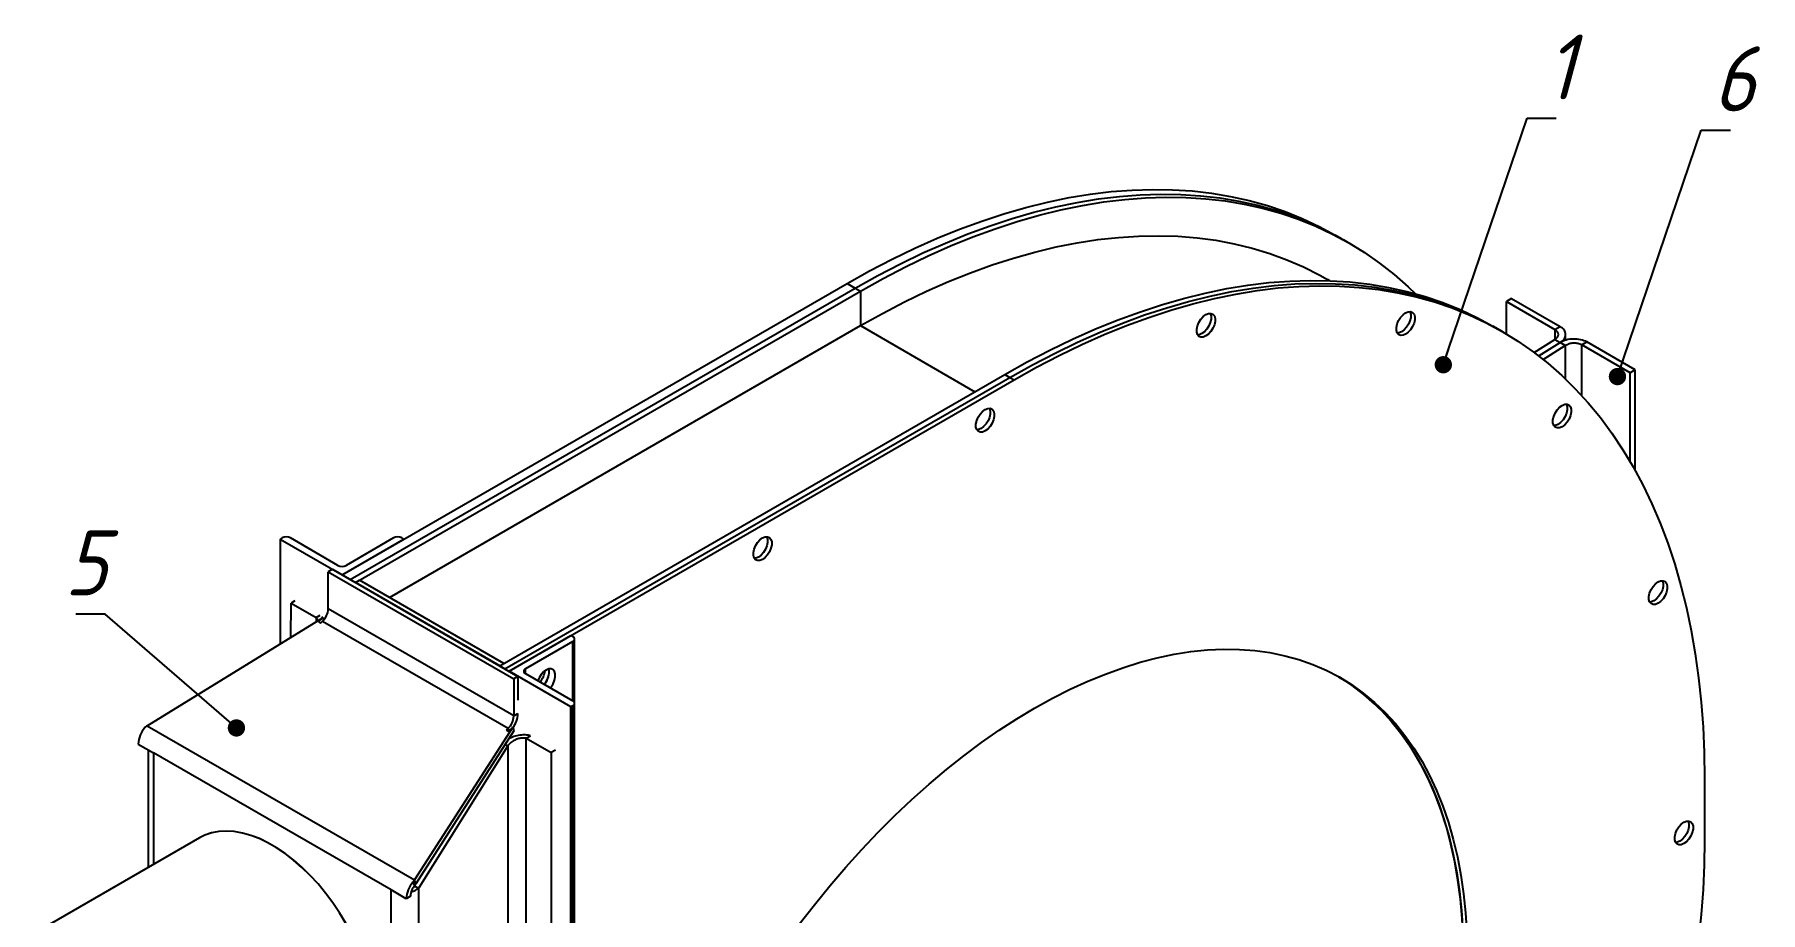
# Model space of a CAD drawing. Header units: millimetres. Extents: x -2169 to 6000, y -2300 to 596.
# Drawn here: x -1421 to -823, y -987 to -683 of the extents above; entities that cross this region are included whole.
import ezdxf

# ---------------------------------------------------------------- set-up
doc = ezdxf.new("R2010")
doc.units = ezdxf.units.MM
doc.linetypes.add('SLD-Solid', pattern=[0])
doc.styles.add('GENISO', font='geniso.shx', dxfattribs={"oblique": 15})
doc.dimstyles.new('Scale 1B2', dxfattribs={"dimscale": 6, "dimtxt": 2.5, "dimasz": 2.5, "dimexe": 1, "dimexo": 1, "dimgap": 1.524, "dimtad": 1, "dimdec": 0, "dimlfac": 0.5, "dimzin": 0, "dimtxsty": 'GENISO', "dimcen": 2.5, "dimclrd": 1, "dimclre": 1, "dimclrt": 7, "dimadec": 0, "dimazin": 0, "dimtfac": 1, "dimtdec": 0, "dimtmove": 0, "dimatfit": 3, "dimfxl": 1, "dimtzin": 0, "dimlwd": -1, "dimlwe": -1, "dimarcsym": 0})

msp = doc.modelspace()

# ---------------------------------------------------------------- linework, layer by layer
at = {"color": 3, "linetype": 'SLD-Solid'}
for p, q in [((-968.35, -753.99), (-970.78, -752.59)), ((-966.14, -755.27), (-967.92, -754.24)), ((-1314.8, -870.32), (-1139.88, -769.34)), ((-1311.95, -871.96), (-1137.03, -770.98)), ((-1139.88, -769.34), (-1137.03, -770.98)), ((-1137.03, -770.98), (-1135.24, -772.01)), ((-972.7, -768.38), (-973.46, -767.95)), ((-1310.16, -872.99), (-1135.24, -772.01)), ((-1135.24, -772.01), (-1135.24, -783.97)), ((-909.68, -774.56), (-911.47, -775.59)), ((-911.47, -786.84), (-911.47, -775.59)), ((-911.47, -775.59), (-894.69, -785.27)), ((-909.68, -774.56), (-892.91, -784.24)), ((-1298.38, -878.15), (-1135.24, -783.97)), ((-1135.24, -783.97), (-1095.62, -806.84)), ((-914.38, -785.15), (-916.16, -784.12)), ((-912.95, -785.97), (-914.38, -785.15)), ((-901.84, -793.29), (-894.69, -788.81)), ((-894.69, -785.27), (-892.91, -784.24)), ((-894.69, -785.27), (-894.69, -788.81)), ((-894.69, -788.81), (-892.91, -789.84)), ((-890.98, -789.04), (-890.98, -787.04)), ((-900.29, -794.47), (-892.91, -789.84)), ((-898.77, -795.67), (-891.12, -790.87)), ((-891.12, -790.87), (-892.91, -789.84)), ((-891.12, -790.87), (-891.12, -802.35)), ((-885.41, -790.63), (-883.63, -789.6)), ((-868.63, -800.32), (-885.41, -790.63)), ((-885.41, -808.18), (-885.41, -790.63)), ((-866.85, -799.29), (-883.63, -789.6)), ((-1260.19, -901.84), (-1085.27, -800.86)), ((-1085.27, -800.86), (-1083.48, -801.89)), ((-866.85, -799.29), (-868.63, -800.32)), ((-868.63, -831.04), (-868.63, -800.32)), ((-866.85, -834.17), (-866.85, -799.29)), ((-1258.4, -902.87), (-1083.48, -801.89)), ((-1258.4, -902.87), (-1083.48, -801.9)), ((-1246.26, -897.52), (-1082.05, -802.72)), ((-1083.48, -801.89), (-1083.48, -801.9)), ((-1083.48, -801.9), (-1082.05, -802.72)), ((-1335.51, -857.54), (-1336.22, -857.95)), ((-1336.22, -857.95), (-1314.8, -870.32)), ((-1336.22, -857.95), (-1336.22, -894.26)), ((-1316.23, -867.02), (-1332.65, -857.54)), ((-1314.8, -870.32), (-1293.38, -857.95)), ((-1296.95, -857.54), (-1313.37, -867.02)), ((-1293.38, -857.95), (-1294.1, -857.54)), ((-1318.14, -868.39), (-1319.57, -869.21)), ((-1319.57, -869.21), (-1255.32, -906.3)), ((-1319.57, -882.11), (-1319.57, -869.21)), ((-1318.14, -868.39), (-1253.89, -905.48)), ((-1314.8, -870.32), (-1311.95, -871.96)), ((-1311.95, -871.96), (-1310.16, -872.99)), ((-1311.95, -871.96), (-1311.95, -871.96)), ((-1310.16, -872.99), (-1308.73, -872.17)), ((-1258.76, -901.02), (-1308.73, -872.17)), ((-1260.19, -901.84), (-1310.16, -872.99)), ((-1310.16, -872.99), (-1310.16, -872.99)), ((-1332.53, -891.99), (-1332.49, -880.07)), ((-1331.11, -879.27), (-1332.49, -880.07)), ((-1332.49, -880.07), (-1323.83, -885.08)), ((-1323.83, -885.08), (-1322.44, -884.28)), ((-1255.32, -919.2), (-1319.57, -882.11)), ((-1382.3, -922.6), (-1321.38, -885.13)), ((-1323.83, -885.08), (-1323.83, -886.64)), ((-1321.38, -885.13), (-1322.94, -886.62)), ((-1322.94, -886.62), (-1322.22, -887.03)), ((-1322.22, -887.03), (-1321.54, -886.38)), ((-1321.56, -885.24), (-1321.84, -884.82)), ((-1321.54, -886.38), (-1257.29, -923.47)), ((-1321.38, -885.13), (-1321.11, -885.92)), ((-1256.97, -903.7), (-1235.55, -891.34)), ((-1234.84, -893.4), (-1251.26, -902.87)), ((-1235.55, -891.34), (-1234.84, -891.75)), ((-1234.84, -914), (-1234.84, -893.4)), ((-1234.25, -914.76), (-1234.25, -892.57)), ((-1260.19, -901.84), (-1258.4, -902.87)), ((-1260.19, -901.84), (-1260.19, -901.84)), ((-1258.4, -902.87), (-1258.4, -902.87)), ((-1258.4, -902.87), (-1256.97, -903.7)), ((-1256.97, -903.7), (-1256.97, -903.7)), ((-1235.55, -916.06), (-1256.97, -903.7)), ((-1256.97, -903.7), (-1256.97, -903.7)), ((-1253.89, -905.48), (-1255.32, -906.3)), ((-1255.32, -906.3), (-1255.32, -919.2)), ((-1253.89, -905.48), (-1253.89, -913.72)), ((-1251.26, -904.52), (-1251.26, -902.87)), ((-1251.26, -904.52), (-1234.84, -914)), ((-1255.32, -919.2), (-1253.89, -918.37)), ((-1235.61, -1303.57), (-1235.55, -916.06)), ((-1234.84, -915.65), (-1235.55, -916.06)), ((-1234.89, -1303.16), (-1234.84, -915.65)), ((-1234.3, -1302.33), (-1234.25, -914.82)), ((-1382.3, -922.6), (-1289.74, -976.03)), ((-1255.7, -923.05), (-1289.74, -976.03)), ((-1255.26, -924.36), (-1289.3, -977.34)), ((-1257.29, -923.47), (-1257.97, -924.12)), ((-1257.97, -924.12), (-1257.26, -924.53)), ((-1257.29, -923.47), (-1257.01, -924.3)), ((-1257.26, -924.53), (-1255.7, -923.05)), ((-1255.7, -923.05), (-1255.26, -924.36)), ((-1251, -926.9), (-1249.58, -926.08)), ((-1385.38, -928.94), (-1380.16, -931.95)), ((-1381.94, -930.93), (-1381.94, -971.69)), ((-1297.79, -979.5), (-1380.16, -931.95)), ((-1380.16, -931.95), (-1380.16, -970.67)), ((-1257.37, -929.53), (-1288.25, -978.76)), ((-1257.37, -929.53), (-1258.36, -929.2)), ((-1257.37, -929.53), (-1257.37, -1064.2)), ((-1256.98, -927.12), (-1256.98, -927.04)), ((-1251, -926.9), (-1242.34, -931.9)), ((-1251, -1065.82), (-1251, -926.9)), ((-1240.91, -931.08), (-1242.34, -931.9)), ((-1242.34, -931.9), (-1242.34, -1070.82)), ((-842.89, -940.83), (-842.89, -962.35)), ((-1364.22, -961.46), (-1421.33, -994.44)), ((-1292.57, -982.52), (-1297.79, -979.5)), ((-1297.79, -1078.42), (-1297.79, -979.5)), ((-1289.61, -977.89), (-1290.27, -976.81)), ((-1289.88, -978.22), (-1288.25, -978.76)), ((-1289.3, -977.34), (-1289.74, -976.03)), ((-1288.25, -1077.68), (-1288.25, -978.76)), ((-1291.14, -981.69), (-1292.57, -982.52))]:
    msp.add_line(p, q, dxfattribs=at)
at = {"color": 3, "linetype": 'SLD-Solid', "flags": 128}
for points in [[(-1139.88, -769.34), (-1132.06, -764.97), (-1124.24, -760.9), (-1116.44, -757.13), (-1108.66, -753.68), (-1100.92, -750.53), (-1093.22, -747.71), (-1085.57, -745.2), (-1077.98, -743.01), (-1070.46, -741.15), (-1063, -739.61), (-1055.64, -738.4), (-1048.36, -737.52), (-1041.18, -736.97), (-1034.1, -736.75), (-1027.14, -736.86), (-1020.3, -737.3), (-1013.59, -738.07), (-1007.01, -739.17), (-1000.57, -740.6), (-994.29, -742.36), (-988.16, -744.44), (-982.19, -746.84), (-976.39, -749.56), (-970.78, -752.59)], [(-1137.03, -770.98), (-1129.2, -766.61), (-1121.38, -762.55), (-1113.58, -758.78), (-1105.81, -755.33), (-1098.07, -752.18), (-1090.37, -749.35), (-1082.72, -746.85), (-1075.13, -744.66), (-1067.6, -742.8), (-1060.15, -741.26), (-1052.78, -740.05), (-1045.5, -739.17), (-1038.32, -738.62), (-1031.25, -738.4), (-1024.28, -738.51), (-1017.44, -738.95), (-1010.73, -739.72), (-1004.15, -740.82), (-997.72, -742.25), (-991.43, -744.01), (-985.3, -746.08), (-979.33, -748.49), (-973.53, -751.21), (-967.92, -754.24)], [(-1137.03, -770.98), (-1129.2, -766.62), (-1121.38, -762.55), (-1113.58, -758.78), (-1105.81, -755.33), (-1098.07, -752.18), (-1090.37, -749.36), (-1082.72, -746.85), (-1075.13, -744.66), (-1067.6, -742.8), (-1060.15, -741.26), (-1052.78, -740.05), (-1045.5, -739.17), (-1038.32, -738.62), (-1031.25, -738.4), (-1024.28, -738.51), (-1017.44, -738.95), (-1010.73, -739.72), (-1004.15, -740.82), (-997.72, -742.25), (-991.43, -744.01), (-985.3, -746.09), (-979.33, -748.49), (-973.53, -751.21), (-967.92, -754.24)], [(-1135.24, -772.01), (-1127.42, -767.64), (-1119.6, -763.58), (-1111.8, -759.81), (-1104.02, -756.36), (-1096.28, -753.21), (-1088.58, -750.39), (-1080.93, -747.88), (-1073.34, -745.69), (-1065.82, -743.83), (-1058.36, -742.29), (-1050.99, -741.08), (-1043.72, -740.2), (-1036.54, -739.65), (-1029.46, -739.43), (-1022.5, -739.54), (-1015.66, -739.98), (-1008.95, -740.75), (-1002.37, -741.85), (-995.93, -743.28), (-989.65, -745.04), (-983.52, -747.11), (-977.55, -749.52), (-971.75, -752.24), (-966.12, -755.28), (-960.68, -758.63), (-955.43, -762.29), (-950.36, -766.26), (-945.5, -770.53), (-943.01, -772.91)], [(-1135.24, -783.97), (-1127.6, -779.7), (-1119.96, -775.74), (-1112.34, -772.07), (-1104.74, -768.72), (-1097.18, -765.68), (-1089.66, -762.95), (-1082.2, -760.54), (-1074.79, -758.46), (-1067.45, -756.7), (-1060.18, -755.26), (-1053, -754.15), (-1045.91, -753.37), (-1038.93, -752.92), (-1032.04, -752.79), (-1025.28, -753), (-1018.63, -753.54), (-1012.12, -754.4), (-1005.74, -755.6), (-999.51, -757.12), (-993.43, -758.97), (-987.51, -761.14), (-981.76, -763.63), (-976.17, -766.43), (-973.46, -767.95)], [(-1085.27, -800.86), (-1077.44, -796.49), (-1069.62, -792.43), (-1061.82, -788.66), (-1054.05, -785.21), (-1046.31, -782.06), (-1038.61, -779.24), (-1030.96, -776.73), (-1023.37, -774.54), (-1015.84, -772.68), (-1008.39, -771.14), (-1001.02, -769.93), (-993.74, -769.05), (-986.56, -768.5), (-979.49, -768.28), (-972.52, -768.39), (-965.68, -768.83), (-958.97, -769.6), (-952.39, -770.7), (-945.96, -772.13), (-939.67, -773.89), (-933.54, -775.96), (-927.57, -778.37), (-921.77, -781.09), (-916.16, -784.12)], [(-1083.48, -801.89), (-1075.66, -797.52), (-1067.84, -793.46), (-1060.04, -789.69), (-1052.26, -786.24), (-1044.52, -783.09), (-1036.82, -780.27), (-1029.17, -777.76), (-1021.58, -775.57), (-1014.06, -773.71), (-1006.6, -772.17), (-999.23, -770.96), (-991.96, -770.08), (-984.78, -769.53), (-977.7, -769.31), (-970.74, -769.42), (-963.9, -769.86), (-957.19, -770.63), (-950.61, -771.73), (-944.17, -773.16), (-937.89, -774.92), (-931.76, -777), (-925.79, -779.4), (-919.99, -782.12), (-914.36, -785.16), (-913.95, -785.4)], [(-1083.48, -801.9), (-1075.66, -797.53), (-1067.84, -793.46), (-1060.04, -789.69), (-1052.26, -786.24), (-1044.52, -783.09), (-1036.82, -780.27), (-1029.17, -777.76), (-1021.58, -775.57), (-1014.06, -773.71), (-1006.6, -772.17), (-999.24, -770.96), (-991.96, -770.08), (-984.78, -769.53), (-977.7, -769.31), (-970.74, -769.42), (-963.9, -769.86), (-957.19, -770.63), (-950.61, -771.73), (-944.17, -773.16), (-937.89, -774.92), (-931.76, -777), (-925.79, -779.4), (-919.99, -782.12), (-914.38, -785.15)], [(-1082.05, -802.72), (-1074.23, -798.35), (-1066.41, -794.28), (-1058.61, -790.52), (-1050.84, -787.06), (-1043.09, -783.92), (-1035.39, -781.09), (-1027.74, -778.58), (-1020.15, -776.4), (-1012.63, -774.53), (-1005.18, -773), (-997.81, -771.79), (-990.53, -770.91), (-983.35, -770.36), (-976.27, -770.14), (-969.31, -770.25), (-962.47, -770.69), (-955.76, -771.46), (-949.18, -772.56), (-942.74, -773.99), (-936.46, -775.74), (-930.33, -777.82), (-924.36, -780.22), (-918.56, -782.94), (-912.94, -785.98), (-907.49, -789.33), (-902.24, -793), (-897.18, -796.97), (-892.31, -801.24), (-887.65, -805.8), (-883.19, -810.66), (-878.95, -815.81), (-874.93, -821.24), (-871.13, -826.94), (-867.55, -832.92), (-864.21, -839.16), (-861.09, -845.65), (-858.22, -852.4), (-855.58, -859.38), (-853.19, -866.61), (-851.04, -874.06), (-849.13, -881.73), (-847.48, -889.61), (-846.08, -897.69), (-844.93, -905.96), (-844.04, -914.43), (-843.4, -923.07), (-843.02, -931.87), (-842.89, -940.83)], [(-1015.57, -780.13), (-1014.67, -779.76), (-1013.83, -779.72), (-1013.14, -780.01), (-1012.65, -780.62), (-1012.39, -781.48), (-1012.39, -782.54), (-1012.65, -783.7), (-1013.14, -784.87), (-1013.83, -785.96), (-1014.67, -786.88), (-1015.57, -787.55), (-1016.48, -787.93), (-1017.31, -787.97), (-1018, -787.67), (-1018.49, -787.07), (-1018.75, -786.21), (-1018.75, -785.15), (-1018.49, -783.99), (-1018, -782.82), (-1017.31, -781.73), (-1016.48, -780.81), (-1015.57, -780.13)], [(-1014.13, -779.7), (-1014.08, -779.79), (-1013.82, -780.66), (-1013.82, -781.71), (-1014.08, -782.87), (-1014.57, -784.05), (-1015.26, -785.14), (-1016.09, -786.06), (-1017, -786.73), (-1017.9, -787.1), (-1018.44, -787.17)], [(-946.4, -779.53), (-945.49, -779.16), (-944.66, -779.12), (-943.97, -779.41), (-943.47, -780.01), (-943.22, -780.88), (-943.22, -781.93), (-943.47, -783.09), (-943.97, -784.27), (-944.66, -785.36), (-945.49, -786.28), (-946.4, -786.95), (-947.3, -787.32), (-948.13, -787.36), (-948.82, -787.07), (-949.32, -786.47), (-949.58, -785.6), (-949.58, -784.55), (-949.32, -783.39), (-948.82, -782.21), (-948.13, -781.12), (-947.3, -780.2), (-946.4, -779.53)], [(-944.95, -779.09), (-944.9, -779.19), (-944.64, -780.05), (-944.64, -781.11), (-944.9, -782.27), (-945.4, -783.44), (-946.09, -784.53), (-946.92, -785.45), (-947.82, -786.13), (-948.73, -786.5), (-949.27, -786.56)], [(-1092.06, -813.03), (-1091.15, -812.66), (-1090.32, -812.61), (-1089.63, -812.91), (-1089.13, -813.51), (-1088.88, -814.37), (-1088.88, -815.43), (-1089.13, -816.59), (-1089.63, -817.77), (-1090.32, -818.86), (-1091.15, -819.78), (-1092.06, -820.45), (-1092.96, -820.82), (-1093.79, -820.86), (-1094.48, -820.57), (-1094.98, -819.97), (-1095.24, -819.1), (-1095.24, -818.05), (-1094.98, -816.88), (-1094.48, -815.71), (-1093.79, -814.62), (-1092.96, -813.7), (-1092.06, -813.03)], [(-1090.61, -812.59), (-1090.56, -812.69), (-1090.3, -813.55), (-1090.3, -814.61), (-1090.56, -815.77), (-1091.06, -816.94), (-1091.75, -818.03), (-1092.58, -818.95), (-1093.48, -819.62), (-1094.39, -820), (-1094.93, -820.06)], [(-892.2, -811.58), (-891.3, -811.21), (-890.46, -811.16), (-889.77, -811.46), (-889.28, -812.06), (-889.02, -812.92), (-889.02, -813.98), (-889.28, -815.14), (-889.77, -816.32), (-890.46, -817.41), (-891.3, -818.33), (-892.2, -819), (-893.11, -819.37), (-893.94, -819.41), (-894.63, -819.12), (-895.12, -818.52), (-895.38, -817.65), (-895.38, -816.6), (-895.12, -815.43), (-894.63, -814.26), (-893.94, -813.17), (-893.11, -812.25), (-892.2, -811.58)], [(-890.76, -811.14), (-890.71, -811.24), (-890.45, -812.1), (-890.45, -813.16), (-890.71, -814.32), (-891.2, -815.49), (-891.89, -816.58), (-892.72, -817.5), (-893.63, -818.17), (-894.53, -818.55), (-895.07, -818.61)], [(-1169.16, -857.54), (-1168.26, -857.17), (-1167.42, -857.13), (-1166.73, -857.42), (-1166.24, -858.02), (-1165.98, -858.89), (-1165.98, -859.94), (-1166.24, -861.1), (-1166.73, -862.28), (-1167.42, -863.37), (-1168.26, -864.29), (-1169.16, -864.96), (-1170.07, -865.33), (-1170.9, -865.37), (-1171.59, -865.08), (-1172.08, -864.48), (-1172.34, -863.61), (-1172.34, -862.56), (-1172.08, -861.4), (-1171.59, -860.22), (-1170.9, -859.13), (-1170.07, -858.21), (-1169.16, -857.54)], [(-1167.72, -857.1), (-1167.67, -857.2), (-1167.41, -858.06), (-1167.41, -859.12), (-1167.67, -860.28), (-1168.16, -861.45), (-1168.85, -862.54), (-1169.68, -863.46), (-1170.59, -864.14), (-1171.49, -864.51), (-1172.03, -864.57)], [(-858.97, -872.74), (-858.07, -872.37), (-857.24, -872.33), (-856.55, -872.62), (-856.05, -873.22), (-855.79, -874.09), (-855.79, -875.14), (-856.05, -876.3), (-856.55, -877.48), (-857.24, -878.57), (-858.07, -879.49), (-858.97, -880.16), (-859.88, -880.53), (-860.71, -880.57), (-861.4, -880.28), (-861.9, -879.68), (-862.15, -878.81), (-862.15, -877.76), (-861.9, -876.6), (-861.4, -875.42), (-860.71, -874.33), (-859.88, -873.41), (-858.97, -872.74)], [(-857.53, -872.3), (-857.48, -872.4), (-857.22, -873.26), (-857.22, -874.32), (-857.48, -875.48), (-857.97, -876.65), (-858.66, -877.74), (-859.5, -878.66), (-860.4, -879.34), (-861.31, -879.71), (-861.84, -879.77)], [(-1074.91, -916.49), (-1068.76, -913.08), (-1062.61, -909.97), (-1056.49, -907.17), (-1050.4, -904.67), (-1044.35, -902.48), (-1038.35, -900.61), (-1032.41, -899.06), (-1026.54, -897.82), (-1020.76, -896.92), (-1015.06, -896.33), (-1009.47, -896.08), (-1003.99, -896.14), (-998.62, -896.54), (-993.39, -897.26), (-988.29, -898.31), (-983.34, -899.67), (-978.54, -901.36), (-973.91, -903.37), (-969.45, -905.69), (-965.16, -908.32), (-961.06, -911.25), (-957.15, -914.49), (-953.44, -918.02), (-949.94, -921.84), (-946.64, -925.94), (-943.56, -930.32), (-940.71, -934.97), (-938.08, -939.88), (-935.68, -945.04), (-933.51, -950.45), (-931.59, -956.09), (-929.9, -961.95), (-928.46, -968.03), (-927.27, -974.32), (-926.32, -980.8), (-925.63, -987.46), (-925.19, -994.3), (-925, -1001.3), (-925.06, -1008.44), (-925.38, -1015.72), (-925.94, -1023.13), (-926.76, -1030.65), (-927.83, -1038.27), (-929.15, -1045.97), (-930.71, -1053.75), (-932.52, -1061.59), (-934.56, -1069.48), (-936.85, -1077.4), (-939.36, -1085.34), (-942.11, -1093.29), (-945.08, -1101.23), (-946.7, -1105.34)], [(-1242.68, -909.48), (-1242.39, -909.12), (-1241.7, -908.03), (-1241.2, -906.85), (-1240.94, -905.69), (-1240.94, -904.63), (-1241.2, -903.77), (-1241.69, -903.17), (-1242.39, -902.87), (-1243.22, -902.92), (-1244.12, -903.29), (-1245.03, -903.96), (-1245.86, -904.88), (-1246.55, -905.97), (-1246.99, -906.99)], [(-944.73, -1095.73), (-941.89, -1087.78), (-939.28, -1079.83), (-936.9, -1071.9), (-934.76, -1064), (-932.85, -1056.14), (-931.19, -1048.34), (-929.77, -1040.6), (-928.6, -1032.94), (-927.68, -1025.38), (-927.01, -1017.93), (-926.59, -1010.59), (-926.42, -1003.39), (-926.51, -996.33), (-926.84, -989.43), (-927.43, -982.69), (-928.28, -976.14), (-929.37, -969.77), (-930.71, -963.6), (-932.29, -957.65), (-934.12, -951.91), (-936.19, -946.41), (-938.49, -941.15), (-941.03, -936.13), (-943.79, -931.38), (-946.78, -926.89), (-949.98, -922.67), (-953.4, -918.73), (-957.03, -915.08), (-960.86, -911.72), (-964.88, -908.66), (-969.09, -905.91), (-969.63, -905.59)], [(-969.63, -905.59), (-966.59, -907.49), (-962.49, -910.43), (-958.58, -913.66), (-954.87, -917.2), (-951.36, -921.02), (-948.07, -925.12), (-944.99, -929.5), (-942.13, -934.15), (-939.5, -939.06), (-937.1, -944.22), (-934.94, -949.62), (-933.01, -955.26), (-931.33, -961.13), (-929.89, -967.21), (-928.69, -973.5), (-927.75, -979.98), (-927.06, -986.64), (-926.61, -993.48), (-926.42, -1000.47), (-926.49, -1007.62), (-926.8, -1014.9), (-927.37, -1022.31), (-928.19, -1029.83), (-929.26, -1037.44), (-930.58, -1045.15), (-932.14, -1052.93), (-933.95, -1060.77), (-935.99, -1068.65), (-938.28, -1076.57), (-940.79, -1084.51), (-943.54, -1092.46), (-946.5, -1100.4), (-948.13, -1104.52)], [(-997.18, -1192.78), (-1001.29, -1197.93), (-1006.71, -1204.42), (-1012.25, -1210.73), (-1017.9, -1216.82), (-1023.64, -1222.7), (-1029.46, -1228.36), (-1035.37, -1233.79), (-1041.34, -1238.97), (-1047.37, -1243.9), (-1053.44, -1248.56), (-1059.55, -1252.97), (-1065.69, -1257.09), (-1071.84, -1260.93), (-1077.99, -1264.49), (-1084.14, -1267.75), (-1090.28, -1270.71), (-1096.39, -1273.36), (-1102.46, -1275.7), (-1108.49, -1277.73), (-1114.46, -1279.45), (-1120.36, -1280.84), (-1126.19, -1281.91), (-1131.93, -1282.65), (-1137.58, -1283.07), (-1143.12, -1283.17), (-1148.54, -1282.94), (-1153.84, -1282.38), (-1159.01, -1281.49), (-1164.03, -1280.29), (-1168.91, -1278.76), (-1173.62, -1276.91), (-1178.17, -1274.75), (-1182.55, -1272.27), (-1186.74, -1269.49), (-1190.75, -1266.4), (-1194.56, -1263.02), (-1198.17, -1259.34), (-1201.57, -1255.38), (-1204.75, -1251.14), (-1207.72, -1246.62), (-1210.47, -1241.84), (-1212.98, -1236.81), (-1215.26, -1231.52), (-1217.31, -1226), (-1219.12, -1220.24), (-1220.68, -1214.27), (-1222, -1208.09), (-1223.07, -1201.7), (-1223.88, -1195.13), (-1224.45, -1188.38), (-1224.77, -1181.46), (-1224.83, -1174.39), (-1224.64, -1167.17), (-1224.2, -1159.83), (-1223.51, -1152.36), (-1222.56, -1144.79), (-1221.37, -1137.13), (-1219.93, -1129.38), (-1218.24, -1121.57), (-1216.32, -1113.71), (-1214.15, -1105.8), (-1211.75, -1097.87), (-1209.12, -1089.93), (-1206.27, -1081.98), (-1203.19, -1074.04), (-1199.89, -1066.14), (-1196.39, -1058.27), (-1192.68, -1050.45), (-1188.77, -1042.7), (-1184.67, -1035.03), (-1180.38, -1027.46), (-1175.92, -1019.98), (-1171.28, -1012.63), (-1166.49, -1005.4), (-1161.54, -998.32), (-1156.44, -991.39), (-1151.21, -984.62), (-1145.84, -978.04), (-1140.36, -971.64), (-1134.77, -965.44), (-1129.07, -959.45), (-1123.29, -953.68), (-1117.42, -948.13), (-1111.48, -942.83), (-1105.48, -937.77), (-1099.43, -932.97), (-1093.34, -928.44), (-1087.21, -924.17), (-1081.07, -920.19), (-1074.91, -916.49), (-1074.91, -916.49)], [(-850.03, -956.01), (-849.13, -955.64), (-848.29, -955.6), (-847.6, -955.89), (-847.11, -956.5), (-846.85, -957.36), (-846.85, -958.42), (-847.11, -959.58), (-847.6, -960.75), (-848.29, -961.84), (-849.13, -962.76), (-850.03, -963.43), (-850.94, -963.81), (-851.77, -963.85), (-852.46, -963.55), (-852.95, -962.95), (-853.21, -962.09), (-853.21, -961.03), (-852.95, -959.87), (-852.46, -958.7), (-851.77, -957.6), (-850.94, -956.69), (-850.03, -956.01)], [(-848.59, -955.58), (-848.54, -955.67), (-848.28, -956.54), (-848.28, -957.59), (-848.54, -958.75), (-849.03, -959.93), (-849.72, -961.02), (-850.55, -961.94), (-851.46, -962.61), (-852.36, -962.98), (-852.9, -963.05)], [(-1313.74, -1048.9), (-1312.43, -1048.07), (-1310.53, -1046.5), (-1308.82, -1044.65), (-1307.33, -1042.52), (-1306.06, -1040.13), (-1305.02, -1037.49), (-1304.22, -1034.63), (-1303.66, -1031.56), (-1303.35, -1028.31), (-1303.29, -1024.89), (-1303.48, -1021.33), (-1303.92, -1017.67), (-1304.6, -1013.91), (-1305.53, -1010.09), (-1306.69, -1006.24), (-1308.08, -1002.38), (-1309.68, -998.54), (-1311.49, -994.75), (-1313.49, -991.03), (-1315.67, -987.41), (-1318.02, -983.92), (-1320.51, -980.57), (-1323.13, -977.39), (-1325.86, -974.42), (-1328.69, -971.65), (-1331.58, -969.13), (-1334.53, -966.85), (-1337.51, -964.84), (-1340.5, -963.12), (-1343.48, -961.69), (-1346.43, -960.57), (-1349.32, -959.76), (-1352.15, -959.27), (-1354.88, -959.1), (-1357.49, -959.25), (-1359.98, -959.73), (-1362.32, -960.52), (-1364.22, -961.46)], [(-1313.74, -1048.9), (-1312.45, -1048.08), (-1310.54, -1046.52), (-1308.84, -1044.67), (-1307.34, -1042.54), (-1306.07, -1040.16), (-1305.03, -1037.52), (-1304.22, -1034.66), (-1303.66, -1031.59), (-1303.35, -1028.34), (-1303.29, -1024.92), (-1303.48, -1021.37), (-1303.91, -1017.7), (-1304.6, -1013.95), (-1305.52, -1010.13), (-1306.68, -1006.28), (-1308.06, -1002.42), (-1309.67, -998.58), (-1311.47, -994.79), (-1313.47, -991.07), (-1315.65, -987.45), (-1318, -983.95), (-1320.49, -980.6), (-1323.11, -977.42), (-1325.84, -974.44), (-1328.66, -971.68), (-1331.56, -969.15), (-1334.5, -966.87), (-1337.48, -964.86), (-1340.47, -963.14), (-1343.45, -961.71), (-1346.4, -960.58), (-1349.29, -959.77), (-1352.12, -959.27), (-1354.85, -959.1), (-1357.47, -959.25), (-1359.96, -959.72), (-1362.3, -960.52), (-1364.22, -961.46)], [(-842.89, -962.35), (-843.02, -970.76), (-843.4, -979.32), (-844.04, -987.99), (-844.92, -996.79), (-846.05, -1005.68), (-847.43, -1014.67), (-849.06, -1023.74), (-850.93, -1032.88), (-853.05, -1042.08), (-855.4, -1051.32), (-858, -1060.61), (-860.82, -1069.92), (-863.88, -1079.25), (-867.16, -1088.57), (-870.67, -1097.89), (-874.39, -1107.19), (-878.33, -1116.46), (-882.47, -1125.69), (-886.82, -1134.87), (-891.37, -1143.97), (-896.11, -1153.01), (-901.04, -1161.95), (-906.15, -1170.8), (-911.44, -1179.54), (-916.9, -1188.17), (-922.51, -1196.66), (-928.28, -1205.01), (-934.2, -1213.21), (-940.27, -1221.25), (-946.46, -1229.12), (-952.78, -1236.82), (-959.22, -1244.32), (-965.77, -1251.63), (-972.42, -1258.72), (-979.17, -1265.61), (-986, -1272.27), (-992.91, -1278.69), (-999.89, -1284.88), (-1006.93, -1290.82), (-1014.03, -1296.51), (-1021.16, -1301.93), (-1028.33, -1307.08), (-1035.53, -1311.97), (-1042.75, -1316.57), (-1049.97, -1320.88), (-1057.2, -1324.91), (-1064.41, -1328.63), (-1071.61, -1332.06), (-1078.78, -1335.18), (-1085.92, -1337.99), (-1093.01, -1340.5), (-1100.05, -1342.68), (-1107.03, -1344.55), (-1113.94, -1346.1), (-1120.77, -1347.32), (-1127.52, -1348.23), (-1134.17, -1348.8), (-1140.72, -1349.06), (-1147.16, -1348.98), (-1153.48, -1348.59), (-1159.67, -1347.86), (-1165.73, -1346.82), (-1171.65, -1345.45), (-1177.42, -1343.75), (-1183.03, -1341.74), (-1188.49, -1339.42), (-1193.77, -1336.78), (-1198.88, -1333.83), (-1203.81, -1330.57), (-1208.55, -1327.01), (-1213.09, -1323.15), (-1217.44, -1318.99), (-1221.59, -1314.55), (-1225.52, -1309.82), (-1229.24, -1304.82), (-1232.75, -1299.54), (-1234.3, -1296.99)]]:
    msp.add_lwpolyline(points, dxfattribs=at)
at = {"color": 3, "linetype": 'SLD-Solid'}
for centre, radius, start, end in [((-1334.08, -860.29), 3.1, 62.60957, 117.39043), ((-1295.53, -860.29), 3.1, 62.60961, 117.39088), ((-1314.8, -864.26), 3.1, 242.60995, 297.38981), ((-1325.89, -881.78), 6.32, 313.36693, 357.08301), ((-1235.15, -892.57), 0.881, 290.77409, 69.22665), ((-1250.95, -903.7), 0.881, 110.77645, 249.22355), ((-1251.64, -902.66), 7.19, 318.59217, 353.01294), ((-1249.03, -904.04), 5.94, 315.04183, 10.97675), ((-1249.25, -903.97), 6.15, 316.04847, 9.97011), ((-1235.15, -914.82), 0.881, 290.77745, 69.22255), ((-1261.63, -918.88), 6.32, 313.36693, 357.08301), ((-1262.94, -918.01), 9.06, 324.07937, 357.68409), ((-1376.04, -929.38), 9.35, 138.87007, 177.28213), ((-1283.23, -982.96), 9.35, 138.87007, 177.28213), ((-1284.91, -981.99), 6.24, 138.87011, 177.2821), ((-1292.28, -974.44), 5.91, 283.58062, 312.96368)]:
    msp.add_arc(centre, radius, start, end, dxfattribs=at)
for centre, major_axis, ratio, start_param, end_param in [((-1380.72, -926.68), (4.05, 4.59), 0.671556, 1.234363, 1.402174), ((-1288.66, -979.83), (2.29, 5.66), 0.461436, 1.035433, 1.203243), ((-1288.66, -979.83), (1.33, 3.88), 0.401101, 1.021044, 1.188854)]:
    msp.add_ellipse(centre, major_axis=major_axis, ratio=ratio, start_param=start_param, end_param=end_param, dxfattribs=at)
for points, knots in [([(-894.69, -788.81), (-894.36, -788.54), (-893.7, -788.02), (-893.41, -787.04), (-893.7, -786.05), (-894.36, -785.53), (-894.69, -785.27)], [0, 0, 0, 0, 0.250003, 0.500005, 0.75, 1, 1, 1, 1]), ([(-892.91, -789.84), (-892.37, -789.42), (-891.29, -788.6), (-890.83, -787.04), (-891.29, -785.48), (-892.37, -784.65), (-892.91, -784.24)], [0, 0, 0, 0, 0.250002, 0.500001, 0.749999, 1, 1, 1, 1]), ([(-883.63, -789.6), (-884.3, -789.31), (-885.66, -788.73), (-888.27, -788.52), (-890.87, -788.84), (-892.23, -789.51), (-892.91, -789.84)], [0, 0, 0, 0, 0.250001, 0.499999, 0.749998, 1, 1, 1, 1]), ([(-885.41, -790.63), (-885.83, -790.46), (-886.66, -790.12), (-888.27, -790.01), (-889.87, -790.23), (-890.7, -790.65), (-891.12, -790.87)], [0, 0, 0, 0, 0.25, 0.499999, 0.749997, 1, 1, 1, 1]), ([(-1323.05, -886.16), (-1323.23, -885.83), (-1323.45, -885.45), (-1323.78, -885.12), (-1323.83, -885.08)], [0, 0, 0, 0, 0.8561913, 1, 1, 1, 1]), ([(-1249.58, -926.08), (-1250.1, -925.96), (-1251.17, -925.71), (-1253.21, -925.8), (-1255.3, -926.24), (-1256.48, -926.86), (-1257.05, -927.15)], [0, 0, 0, 0, 0.248958, 0.507049, 0.765147, 1, 1, 1, 1]), ([(-1251, -926.9), (-1251.38, -926.86), (-1252.13, -926.79), (-1253.58, -927.01), (-1255.03, -927.51), (-1256.34, -928.31), (-1257.06, -929.05), (-1257.33, -929.47), (-1257.37, -929.53)], [0, 0, 0, 0, 0.194592, 0.389224, 0.58386, 0.778494, 0.973128, 1, 1, 1, 1])]:
    msp.add_open_spline(points, degree=3, knots=knots, dxfattribs=at)

# ---------------------------------------------------------------- texts
at = {"color": 7, "char_height": 22.5, "attachment_point": 5, "style": 'GENISO'}
for s, insert in [('1', (-893.06, -694.34)), ('1', (-893.06, -694.34)), ('6', (-832.74, -698.44)), ('5', (-1403.61, -866.14))]:
    msp.add_mtext(s, dxfattribs=dict(at, insert=insert))

# ---------------------------------------------------------------- leaders
at = {"color": 5}
for points in [[(-933.35, -797.51), (-904.33, -712.09), (-894.23, -712.09)], [(-933.35, -797.51), (-904.33, -712.09), (-894.23, -712.09)], [(-873.03, -801.61), (-844.01, -716.19), (-833.91, -716.19)], [(-873.03, -801.61), (-844.01, -716.19), (-833.91, -716.19)], [(-1351.39, -923.35), (-1396.9, -883.89), (-1407, -883.89)]]:
    msp.add_leader(points, dimstyle='Scale 1B2', override={"dimasz": 1, "dimldrblk": 'Dot'}, dxfattribs=at)

doc.saveas('drawing.dxf')
